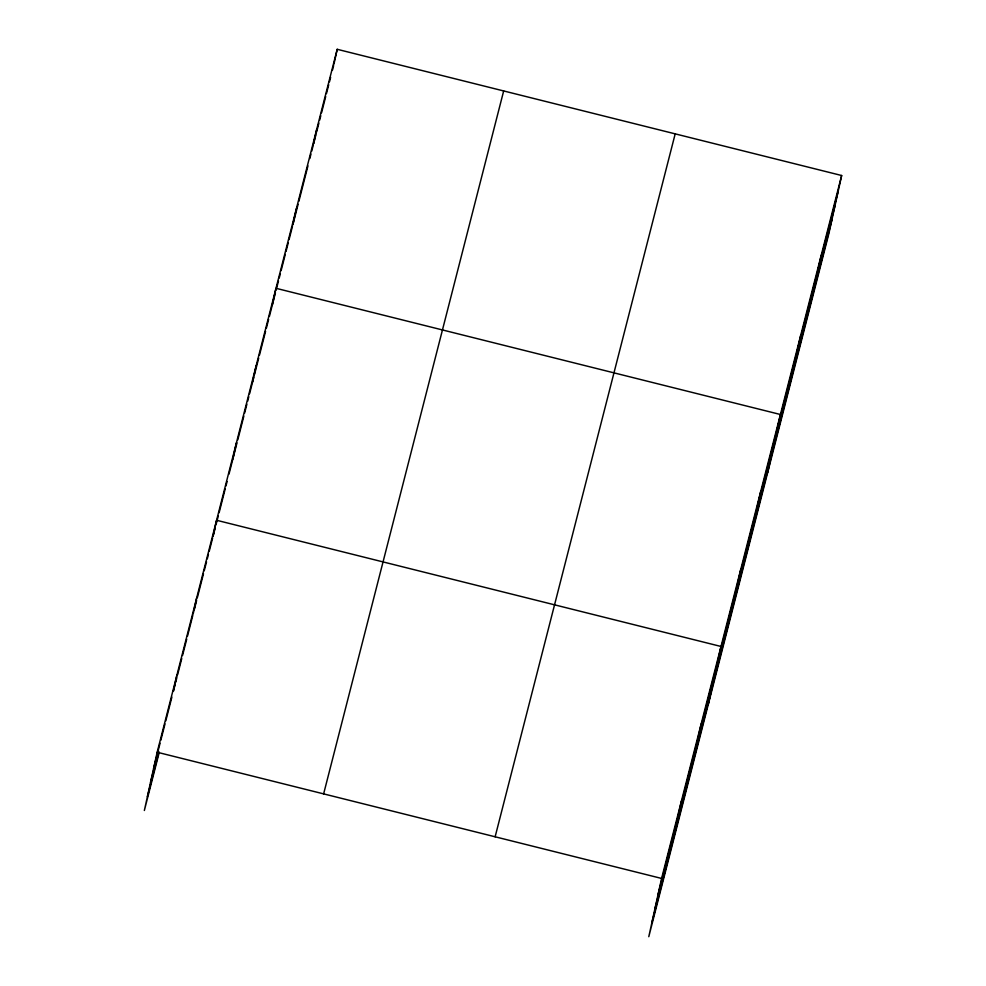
<?xml version="1.0" encoding="UTF-8"?>
<svg xmlns="http://www.w3.org/2000/svg" width="986" height="986" viewBox="0 0 986 986"><rect width="100%" height="100%" fill="white"/><g stroke="black" fill="none" stroke-linecap="round" stroke-linejoin="round"><path stroke-width="1.48" d="M841.65 175.508L661.594 878.44L648.788 936.7L828.832 233.768L841.65 175.508L337.212 49.3L157.168 752.232L144.35 810.492L159.202 752.503M176.975 674.905L173.388 691.186L174.916 685.233M193.194 613.859L196.769 597.59M232.807 459.217L236.381 442.936M252.613 381.89L256.187 365.621M272.419 304.575L275.994 288.294L780.431 414.502L767.613 472.762M296.404 208.625L292.83 224.907L298.117 204.25M313.56 143.759L316.814 128.969M333.958 64.09L337.212 49.3M677.826 817.394L681.4 801.113M697.632 740.067L701.206 723.798M708.207 704.731L721.012 646.471L216.575 520.263L213.001 536.544L215.293 527.621M737.245 585.425L740.819 569.144M757.038 508.098L760.625 491.829M797.255 351.115L800.829 334.833M817.665 271.446L821.239 255.177M153.582 768.501L160.065 743.222M160.817 740.252L165.007 723.897M165.771 720.926L171.872 697.127M175.681 682.263L176.814 677.801M177.579 674.831L181.769 658.475M182.533 655.493L186.724 639.138M187.488 636.167L192.812 615.35M194.341 609.397L196.621 600.474M197.385 597.504L203.486 573.716M204.238 570.734L206.53 561.823M207.294 558.84L208.428 554.379M209.192 551.408L212.619 538.023M216.045 524.638L218.337 515.727M219.102 512.745L225.19 488.957M225.954 485.987L227.1 481.525M228.999 474.081L236.997 442.862M237.762 439.892L243.85 416.092M244.614 413.122L246.894 404.198M247.659 401.228L248.805 396.766M249.569 393.784L253.759 377.428M254.524 374.458L258.702 358.103M259.466 355.133L265.567 331.333M266.331 328.363L268.611 319.439M269.375 316.469L275.439 292.768M276.203 289.822L278.471 280.973M279.223 278.015L280.357 273.59M281.109 270.645L285.262 254.413M286.026 251.467L288.294 242.605M289.046 239.66L292.448 226.386M298.869 201.304L307.94 165.894M309.826 158.524L310.96 154.087M311.724 151.141L313.228 145.238M313.61 143.771L315.877 134.909M316.629 131.964L318.897 123.114M319.661 120.156L320.795 115.732M321.547 112.786L325.7 96.554M326.452 93.608L328.72 84.759M329.484 81.801L330.618 77.376M332.504 70.006L333.638 65.581M150.538 782.366L158.536 751.135M147.395 796.639L158.832 752.022M323.63 793.878L503.673 90.946M495.132 836.794L675.188 133.862M658.019 894.709L838.063 191.789M654.975 908.574L835.019 205.643M651.832 922.847L831.888 219.915M157.168 752.232L661.594 878.44"/></g></svg>
